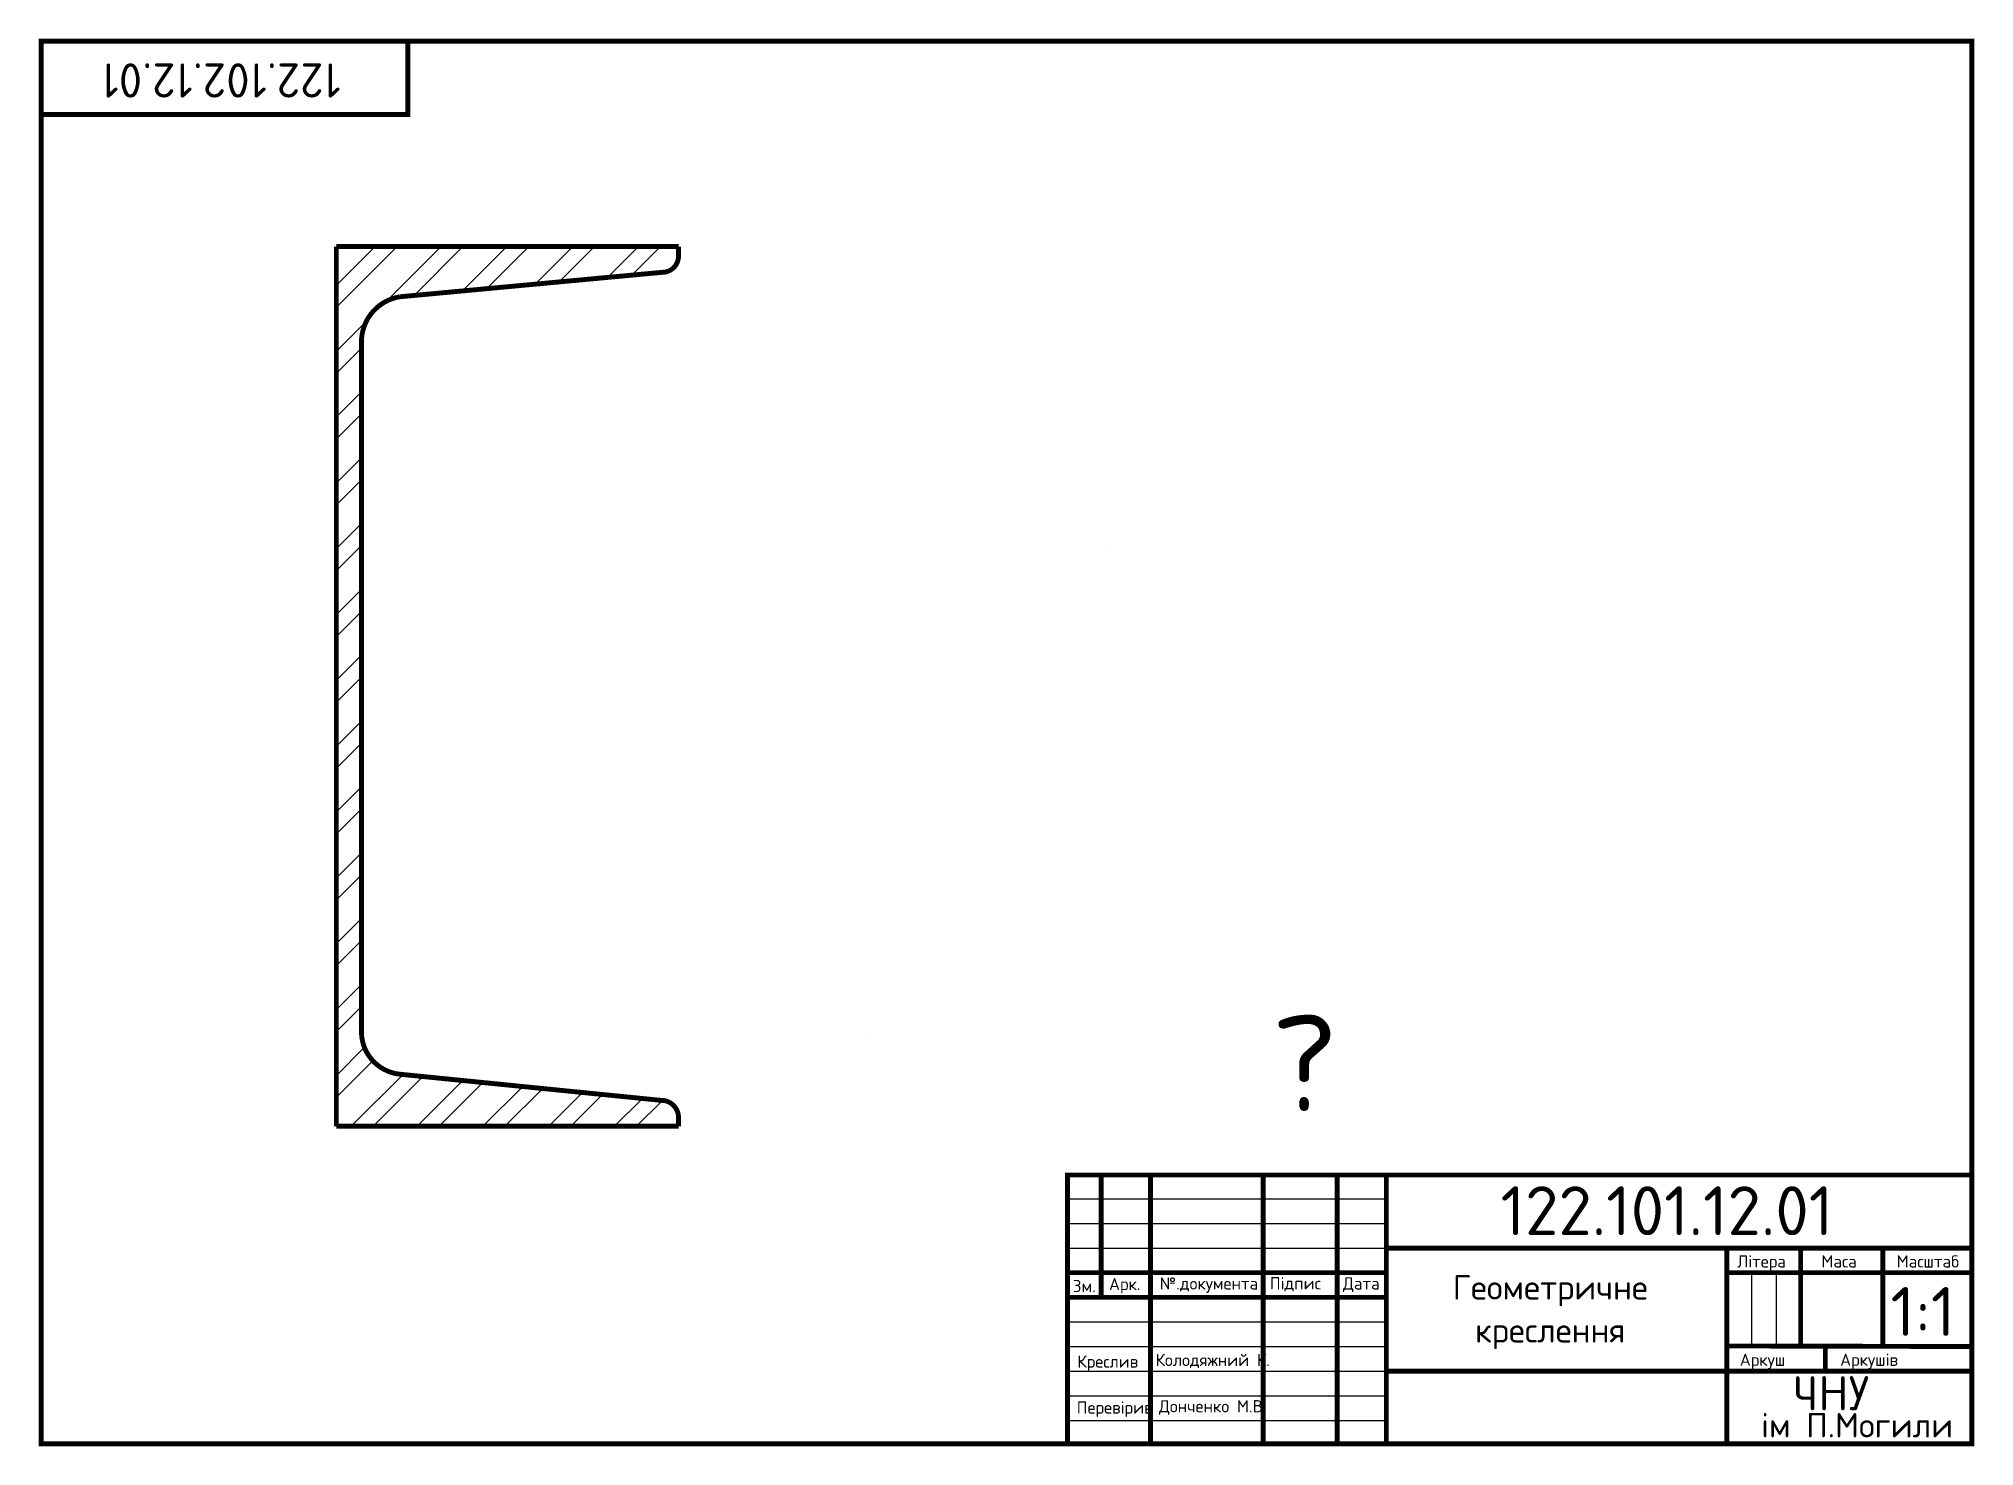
# Model space of a CAD drawing. Header units: millimetres. Extents: x 20 to 416, y 4 to 292.
import ezdxf
from ezdxf.enums import TextEntityAlignment as Align

# ---------------------------------------------------------------- set-up
doc = ezdxf.new("R2010")
doc.units = ezdxf.units.MM
doc.linetypes.add('ACAD_ISO10W100', pattern=[18, 12, -3, 0, -3])
doc.layers.add('Kontur', color=7, linetype='Continuous')
doc.layers.add('Osy', color=1, linetype='ACAD_ISO10W100')
doc.styles.get("Standard").update_dxf_attribs({"font": 'isocpeur.ttf'})

msp = doc.modelspace()

# ---------------------------------------------------------------- hatches: boundary and pattern name
at = {"layer": 'Osy', "true_color": 0x636466}
h = msp.add_hatch(dxfattribs=at)
h.set_pattern_fill('ANSI32', color=251)
h.paths.add_polyline_path([(85.53, 230.18, -0.372939), (93.29, 239.69), (147.06, 244.7, 0.415954), (150.4, 248.03), (150.4, 249.98), (80.4, 249.98), (80.4, 69.98), (150.4, 69.98), (150.4, 71.82, 0.344811), (147.65, 75.2), (93.44, 80.62, -0.380744), (85.53, 89.14)])

# ---------------------------------------------------------------- linework, layer by layer
at = {"layer": 'Kontur'}
for p, q in [((236.86, 60), (236.86, 34.98)), ((246.94, 60), (246.94, 5)), ((270.02, 60), (270.02, 5)), ((285.13, 60), (285.13, 5)), ((295.21, 60), (295.21, 5)), ((230, 55.12), (295.21, 55.12)), ((230, 50.09), (295.21, 50.09)), ((230, 45.05), (295.21, 45.05)), ((415, 45.05), (295.21, 45.05)), ((364.88, 45.05), (364.88, 5)), ((379.99, 45.05), (379.99, 24.91)), ((396.78, 45.05), (396.78, 24.91)), ((230, 40.02), (295.21, 40.02)), ((415, 40.02), (364.88, 40.02)), ((369.92, 40.02), (369.92, 24.91)), ((374.96, 40.02), (374.96, 24.91)), ((230, 34.98), (295.21, 34.98)), ((230, 29.95), (295.21, 29.95)), ((230, 24.91), (295.21, 24.91)), ((415, 24.91), (364.88, 24.91)), ((385.03, 19.88), (385.03, 24.91)), ((396.78, 24.91), (396.78, 24.91)), ((230, 19.88), (295.21, 19.88)), ((415, 19.88), (295.21, 19.88)), ((230, 14.85), (295.21, 14.85)), ((230, 9.81), (295.21, 9.81))]:
    msp.add_line(p, q, dxfattribs=at)
at = {"layer": 'Kontur', "const_width": 1}
for points in [[(20, 5), (415, 5), (415, 292), (20, 292)], [(20, 277), (95, 277), (95, 292), (20, 292)]]:
    msp.add_lwpolyline(points, close=True, dxfattribs=at)
for points in [[(80.4, 249.98), (80.4, 69.98)], [(80.4, 249.98), (150.4, 249.98)], [(150.4, 248.03), (150.4, 249.98)], [(147.36, 244.73), (93.29, 239.69)], [(150.4, 69.98), (150.4, 71.82)], [(415, 5), (415, 60), (230, 60), (230, 5)], [(236.86, 34.98), (236.86, 60)], [(246.94, 5), (246.94, 60)], [(270.02, 5), (270.02, 60)], [(285.13, 5), (285.13, 60)], [(295.21, 5), (295.21, 60)], [(295.21, 45.05), (415, 45.05)], [(364.88, 5), (364.88, 45.05)], [(379.99, 24.91), (379.99, 45.05)], [(396.78, 24.95), (396.78, 45.05)], [(230, 40.02), (295.21, 40.02)], [(415, 40.02), (364.88, 40.02)], [(230, 34.98), (295.21, 34.98)], [(364.88, 25.03), (415, 24.91)], [(385.03, 19.88), (385.03, 24.91)], [(295.21, 19.88), (415, 19.88)]]:
    msp.add_lwpolyline(points, dxfattribs=at)
for points in [[(147.08, 244.7, 0.414214), (150.4, 248.03, 7.595754)], [(85.53, 89.14), (85.53, 230.18, -0.372939), (93.29, 239.69, -0.286208)], [(147.65, 75.2), (93.36, 80.63, -0.378035), (85.53, 89.14, -0.796656)], [(146.78, 75.29, -0.416119), (150.4, 71.82, 0.995157)], [(80.4, 69.98), (150.4, 69.98, -0.231996)]]:
    msp.add_lwpolyline(points, format="xyb", dxfattribs=at)
at = {"layer": 'Osy'}
for p, q in [((80.4, 249.98), (80.4, 69.98)), ((80.4, 249.98), (150.4, 249.98)), ((80.4, 249.98), (96.65, 249.98)), ((80.4, 249.98), (85.51, 249.98)), ((237.71, 188.62), (237.71, 188.62)), ((188.37, 88.22), (188.37, 88.22)), ((80.4, 69.98), (150.4, 69.98)), ((80.4, 69.98), (115.4, 69.98)), ((80.4, 69.98), (112.85, 69.98))]:
    msp.add_line(p, q, dxfattribs=at)

# ---------------------------------------------------------------- texts
at = {"layer": 'Kontur'}
msp.add_text('122.102.12.01', height=7, rotation=180, dxfattribs=at).set_placement((81.3, 287.46))
for s, height, p in [('122.101.12.01', 10, (318.58, 47.7)), ('Зм.', 2.5, (231.08, 36.04)), ('Арк.', 2.5, (238.47, 36.45)), ('№.документа', 2.5, (248.85, 36.57)), ('Підпис', 2.5, (271.36, 36.6)), ('Дата', 2.5, (286.32, 36.57)), ('1:1', 10, (398.36, 27.09)), ('Креслив', 2.5, (232, 20.59)), ('Колодяжний К.', 2.5, (248, 20.91)), ('Аркушів', 2.5, (388.05, 20.96)), ('ЧНУ', 7, (378.44, 11.86)), ('Перевірив', 2.5, (231.87, 11.18)), ('Донченко М.В.', 2.5, (248.67, 11.44)), ('ім П.Могили', 5, (371.9, 6.31))]:
    msp.add_text(s, height=height, dxfattribs=at).set_placement(p)
for s, height, p in [('Літера', 2.5, (371.97, 41.08)), ('Маса', 2.5, (387.83, 41.08)), ('Масштаб', 2.5, (406.01, 41.08)), ('Геометричне', 5, (328.75, 34.52)), ('креслення', 5, (328.75, 25.73)), ('Аркуш', 2.5, (372.17, 20.96))]:
    msp.add_text(s, height=height, dxfattribs=at).set_placement(p, align=Align.CENTER)
at = {"layer": 'Osy'}
msp.add_text('?', height=19.73, dxfattribs=at).set_placement((271.74, 73.09))

doc.saveas('drawing.dxf')
